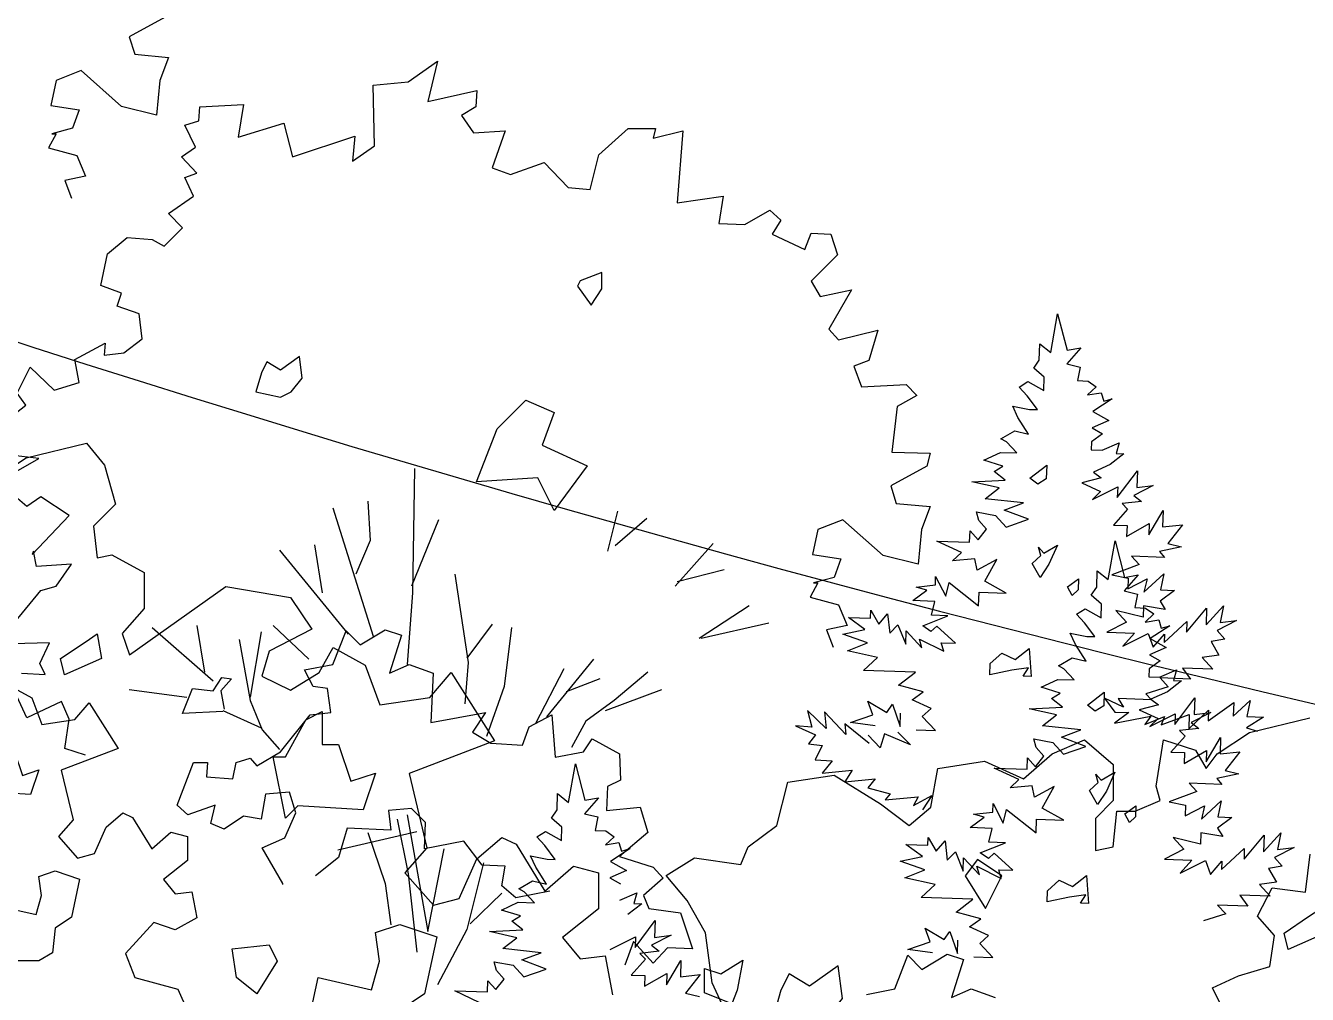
# Model space of a CAD drawing. Header units: inches. Extents: x -11 to 128, y 7 to 56.
# Drawn here: x 31.719 to 32.276, y 22.973 to 23.394 of the extents above; entities that cross this region are included whole.
import ezdxf

# ---------------------------------------------------------------- set-up
doc = ezdxf.new("R2010")
doc.units = ezdxf.units.IN
doc.header["$MEASUREMENT"] = 0
doc.layers.add('CAY', color=94, linetype='Continuous')
doc.layers.add('CAY-3', color=61, linetype='Continuous')
picture_1 = doc.add_image_def('image1.jpg', size_in_pixel=(1680, 1093))

# ---------------------------------------------------------------- blocks, each defined once
blk = doc.blocks.new('A$C76451831')
at = {"layer": 'CAY'}
for p, q in [((2471.8, 2031.9), (2478.5, 2069.3)), ((2478.5, 2069.3), (2487.7, 2034.1)), ((2460.6, 2024.6), (2461.2, 2040.4)), ((2461.2, 2040.4), (2471.8, 2031.9)), ((2500.9, 2036.3), (2487.3, 2020.9)), ((2487.7, 2034.1), (2500.9, 2036.3)), ((2455.4, 2016.6), (2460.6, 2024.6)), ((2465.5, 2008.1), (2455.4, 2016.6)), ((2487.3, 2020.9), (2500.3, 2017.8)), ((2500.3, 2017.8), (2497.6, 2004.7)), ((2441.2, 1998.5), (2449.5, 2003.7)), ((2449, 1990.1), (2441.2, 1998.5)), ((2449.5, 2003.7), (2465, 1995)), ((2465, 1995), (2465.5, 2008.1)), ((2497.6, 2004.7), (2508, 2004.3)), ((2515.9, 1998.6), (2507.5, 1990.8)), ((2508, 2004.3), (2515.9, 1998.6)), ((2459, 1976.6), (2449, 1990.1)), ((2507.5, 1990.8), (2520.7, 1993)), ((2531.4, 1987.2), (2512.4, 1974.7)), ((2520.7, 1993), (2523.1, 1984.8)), ((2523.1, 1984.8), (2531.4, 1987.2)), ((2435.1, 1980.1), (2451.3, 1976.8)), ((2440.1, 1969.1), (2435.1, 1980.1)), ((2451.3, 1976.8), (2459, 1976.6)), ((2512.4, 1974.7), (2527.9, 1966)), ((2450.4, 1952.9), (2440.1, 1969.1)), ((2527.9, 1966), (2511.8, 1958.9)), ((2423.5, 1948.4), (2437, 1956)), ((2428.9, 1945.4), (2423.5, 1948.4)), ((2437, 1956), (2450.4, 1952.9)), ((2522, 1953.1), (2511.3, 1945.3)), ((2511.8, 1958.9), (2522, 1953.1)), ((1479.9, 1929.8), (1538.3, 1944)), ((1538.3, 1944), (1555.9, 1922.7)), ((2438.9, 1934.7), (2428.9, 1945.4)), ((2511.3, 1945.3), (2511.1, 1937.6)), ((2511.1, 1937.6), (2521.5, 1937.2)), ((2521.5, 1937.2), (2538.1, 1944.4)), ((2538.1, 1944.4), (2535, 1934)), ((1448.6, 1909.2), (1479.9, 1929.8)), ((2407, 1927.6), (2423.1, 1935.2)), ((2425.3, 1922), (2407, 1927.6)), ((2423.1, 1935.2), (2438.9, 1934.7)), ((2529.2, 1923.4), (2513.1, 1916.2)), ((2542.7, 1933.8), (2529.2, 1923.4)), ((2535, 1934), (2542.7, 1933.8)), ((1555.9, 1922.7), (1566.6, 1885)), ((2417, 1916.8), (2425.3, 1922)), ((2427.6, 1908.3), (2417, 1916.8)), ((2513.1, 1916.2), (2520.6, 1910.5)), ((2536.2, 1891.4), (2555.7, 1917.4)), ((2555.7, 1917.4), (2555.1, 1901.1)), ((2395.4, 1906.7), (2427.6, 1908.3)), ((2421.9, 1900.8), (2395.4, 1906.7)), ((2408.4, 1890.4), (2421.9, 1900.8)), ((2520.6, 1910.5), (2501.8, 1905.7)), ((2501.8, 1905.7), (2520.1, 1897.4)), ((2512.1, 1889.5), (2536.6, 1901.8)), ((2536.6, 1901.8), (2536.2, 1891.4)), ((2571.1, 1903.3), (2552.1, 1893.5)), ((2555.1, 1901.1), (2571.1, 1903.3)), ((2445.4, 1886.4), (2408.4, 1890.4)), ((2426.6, 1879.3), (2445.4, 1886.4)), ((2520.1, 1897.4), (2512.1, 1889.5)), ((2559.6, 1887.8), (2541, 1885.8)), ((2552.1, 1893.5), (2559.6, 1887.8)), ((1566.6, 1885), (1545.3, 1863.8)), ((2402.2, 1869.3), (2399.8, 1877.6)), ((2399.8, 1877.6), (2418.2, 1874.2)), ((2418.2, 1874.2), (2428.7, 1862.9)), ((2450.3, 1870.4), (2426.6, 1879.3)), ((2546.2, 1880.1), (2532.6, 1864.8)), ((2541, 1885.8), (2546.2, 1880.1)), ((2566.7, 1855.4), (2580.6, 1878.9)), ((2580.6, 1878.9), (2580.1, 1863.1)), ((1545.3, 1863.8), (1548.9, 1833.1)), ((2409.6, 1860.9), (2402.2, 1869.3)), ((2428.7, 1862.9), (2450.3, 1870.4)), ((2532.6, 1864.8), (2545.7, 1864.3)), ((2545.3, 1853.9), (2567, 1866.3)), ((2545.7, 1864.3), (2545.3, 1853.9)), ((2567, 1866.3), (2566.7, 1855.4)), ((2580.1, 1863.1), (2599.2, 1865.2)), ((2599.2, 1865.2), (2585, 1847.1)), ((2361.6, 1849.4), (2393.3, 1848.3)), ((2385.3, 1838.2), (2361.6, 1849.4)), ((2393.3, 1848.3), (2393.7, 1859.2)), ((2393.7, 1859.2), (2401.6, 1850.7)), ((2401.6, 1850.7), (2409.6, 1860.9)), ((2376.8, 1830.3), (2385.3, 1838.2)), ((2598.4, 1843.9), (2577, 1839.2)), ((2577, 1839.2), (2581.8, 1833.6)), ((2585, 1847.1), (2598.4, 1843.9)), ((1548.9, 1833.1), (1563, 1836)), ((1563, 1836), (1594.3, 1818.9)), ((2398.2, 1832.3), (2376.8, 1830.3)), ((2400.5, 1821.3), (2398.2, 1832.3)), ((2419.5, 1831.5), (2400.5, 1821.3)), ((2407.9, 1810.6), (2419.5, 1831.5)), ((2557.5, 1826.7), (2530.9, 1816.8)), ((2581.8, 1833.6), (2550.1, 1834.7)), ((2550.1, 1834.7), (2557.5, 1826.7)), ((1594.3, 1818.9), (1594.3, 1784.1)), ((2360.1, 1806.9), (2360.4, 1815)), ((2360.4, 1815), (2370.2, 1796.1)), ((2530.9, 1816.8), (2546.6, 1813.5)), ((2546.6, 1813.5), (2546.3, 1803.1)), ((2546.3, 1803.1), (2565.2, 1812.8)), ((2562, 1799.8), (2581.2, 1817.7)), ((2565.2, 1812.8), (2562, 1799.8)), ((2581.2, 1817.7), (2577.9, 1802)), ((1580.1, 1739.3), (1673.3, 1805.4)), ((1673.3, 1805.4), (1735.8, 1794.7)), ((2338.3, 1791.8), (2351.8, 1801.7)), ((2341.5, 1804.8), (2360.1, 1806.9)), ((2351.8, 1801.7), (2341.5, 1804.8)), ((2370.2, 1796.1), (2373.4, 1809.1)), ((2373.4, 1809.1), (2402, 1786.8)), ((2402, 1786.8), (2402.5, 1799.9)), ((2402.5, 1799.9), (2428.8, 1799)), ((2428.8, 1799), (2407.9, 1810.6)), ((2591.5, 1801.5), (2577.6, 1791.1)), ((2577.9, 1802), (2591.5, 1801.5)), ((1735.8, 1794.7), (1756.4, 1764.1)), ((2359.6, 1791), (2338.3, 1791.8)), ((2356.4, 1777.5), (2359.6, 1791)), ((2561.5, 1786.7), (2561.2, 1775.8)), ((2582.7, 1783.2), (2561.5, 1786.7)), ((2577.6, 1791.1), (2582.7, 1783.2)), ((2622.1, 1768.2), (2639, 1786.7)), ((2639, 1786.7), (2635.8, 1770.5)), ((1594.3, 1784.1), (1573, 1759.9)), ((2292, 1763.9), (2276.1, 1775.3)), ((2276.1, 1775.3), (2297.4, 1774.6)), ((2297.4, 1774.6), (2297.7, 1782.3)), ((2297.7, 1782.3), (2305.3, 1768.9)), ((2305.3, 1768.9), (2313.9, 1779)), ((2313.9, 1779), (2315.9, 1760.3)), ((2347.9, 1767.4), (2372.2, 1777)), ((2372.2, 1777), (2356.4, 1777.5)), ((2561.2, 1775.8), (2534.7, 1782.2)), ((2534.7, 1782.2), (2545.1, 1770.9)), ((2603.3, 1761.2), (2622.6, 1784.5)), ((2622.6, 1784.5), (2622.1, 1768.2)), ((1756.4, 1764.1), (1715.1, 1742.8)), ((2270.6, 1759.2), (2292, 1763.9)), ((2315.9, 1760.3), (2323.9, 1768.2)), ((2323.9, 1768.2), (2331.4, 1749.4)), ((2331.4, 1749.4), (2331.9, 1762.5)), ((2331.9, 1762.5), (2347.1, 1746.1)), ((2355.9, 1761.7), (2347.9, 1767.4)), ((2361.5, 1766.9), (2355.9, 1761.7)), ((2379.5, 1750.4), (2361.5, 1766.9)), ((2545.1, 1770.9), (2526.2, 1761.2)), ((2581.6, 1751.1), (2603.6, 1771.6)), ((2603.6, 1771.6), (2603.3, 1761.2)), ((2651.7, 1772.6), (2632.8, 1762.9)), ((2632.8, 1762.9), (2640.2, 1754.5)), ((2635.8, 1770.5), (2651.7, 1772.6)), ((1573, 1759.9), (1580.1, 1739.3)), ((2294.3, 1750.7), (2270.6, 1759.2)), ((2275, 1743.2), (2294.3, 1750.7)), ((2347.1, 1746.1), (2344.7, 1754.4)), ((2344.7, 1754.4), (2368.3, 1742.7)), ((2365.9, 1750.9), (2379.5, 1750.4)), ((2368.3, 1742.7), (2365.9, 1750.9)), ((2526.2, 1761.2), (2552.9, 1760.2)), ((2552.9, 1760.2), (2541.6, 1747.5)), ((2541.6, 1747.5), (2566, 1759.8)), ((2566, 1759.8), (2571, 1746.5)), ((2571, 1746.5), (2581.9, 1759.2)), ((2581.9, 1759.2), (2581.6, 1751.1)), ((2640.2, 1754.5), (2627, 1752.2)), ((2627, 1752.2), (2634.6, 1738.8)), ((1715.1, 1742.8), (1708.1, 1718.6)), ((1763.5, 1722.2), (1777.1, 1746.4)), ((1777.1, 1746.4), (1808.3, 1729.3)), ((2304.2, 1736.7), (2275, 1743.2)), ((2634.6, 1738.8), (2618.3, 1736.6)), ((1808.3, 1729.3), (1822.5, 1690.9)), ((2290.6, 1724.1), (2304.2, 1736.7)), ((2628.7, 1725.4), (2599.3, 1726.4)), ((2599.3, 1726.4), (2607.1, 1715.7)), ((2618.3, 1736.6), (2628.7, 1725.4)), ((1708.1, 1718.6), (1735.8, 1705.1)), ((1735.8, 1705.1), (1763.5, 1722.2)), ((1870.8, 1698), (1891.4, 1722.2)), ((1891.4, 1722.2), (1933.3, 1656.1)), ((2340.9, 1722.3), (2290.6, 1724.1)), ((2324.6, 1709.7), (2340.9, 1722.3)), ((2577.7, 1716.8), (2585.5, 1708.3)), ((2607.1, 1715.7), (2577.7, 1716.8)), ((2348.4, 1703.5), (2324.6, 1709.7)), ((2337.7, 1695.7), (2348.4, 1703.5)), ((2585.5, 1708.3), (2564, 1701.4)), ((2564, 1701.4), (2569.2, 1695.7)), ((1822.5, 1690.9), (1870.8, 1698)), ((2294.6, 1694.5), (2313.2, 1683.4)), ((2299.6, 1681.1), (2294.6, 1694.5)), ((2313.2, 1683.4), (2318.5, 1691.4)), ((2318.5, 1691.4), (2325.9, 1669.8)), ((2356, 1687.3), (2337.7, 1695.7)), ((2524, 1697.3), (2533.9, 1683.8)), ((2542.3, 1688.5), (2524, 1697.3)), ((2569.2, 1695.7), (2537.1, 1696.9)), ((2537.1, 1696.9), (2542.3, 1688.5)), ((2624.3, 1675.2), (2648.9, 1693)), ((2648.4, 1679.8), (2664.8, 1695.1)), ((2648.9, 1693), (2648.4, 1679.8)), ((2664.8, 1695.1), (2661.6, 1679.4)), ((2236.3, 1685.2), (2240.6, 1669.3)), ((2254.4, 1667.9), (2236.3, 1685.2)), ((2252.8, 1684.1), (2254.4, 1667.9)), ((2273.6, 1662), (2252.8, 1684.1)), ((2278, 1673.7), (2299.6, 1681.1)), ((2325.9, 1669.8), (2326.4, 1682.9)), ((2347.5, 1679.5), (2356, 1687.3)), ((2360.2, 1665.9), (2347.5, 1679.5)), ((2547.5, 1683.4), (2533.6, 1673)), ((2533.6, 1673), (2568.7, 1679.9)), ((2533.9, 1683.8), (2547.5, 1683.4)), ((2568.7, 1679.9), (2563, 1671.9)), ((2563, 1671.9), (2581.8, 1679.4)), ((2578.8, 1671.4), (2605.9, 1681.3)), ((2581.8, 1679.4), (2578.8, 1671.4)), ((2605.4, 1667.7), (2624.6, 1685.6)), ((2605.9, 1681.3), (2605.4, 1667.7)), ((2624.6, 1685.6), (2624.3, 1675.2)), ((2677.9, 1678.8), (2661.2, 1668.5)), ((2661.6, 1679.4), (2677.9, 1678.8)), ((2664.3, 1664.1), (2722.6, 1678.3)), ((2224.6, 1670.4), (2244.1, 1661.9)), ((2240.6, 1669.3), (2224.6, 1670.4)), ((2272.6, 1672.4), (2273.6, 1662)), ((2295.9, 1653.3), (2272.6, 1672.4)), ((2301.9, 1670.6), (2278, 1673.7)), ((2310.8, 1662.9), (2306.7, 1649.3)), ((2336, 1652.2), (2310.8, 1662.9)), ((2323.9, 1664.2), (2336, 1652.2)), ((2341.7, 1666.5), (2360.2, 1665.9)), ((2633, 1643.5), (2664.3, 1664.1)), ((2661.2, 1668.5), (2672, 1665.4)), ((1933.3, 1656.1), (1850.8, 1624.3)), ((2244.1, 1661.9), (2237.2, 1653)), ((2237.2, 1653), (2250.5, 1651.6)), ((2250.5, 1651.6), (2243.7, 1637.7)), ((2306.7, 1649.3), (2295.1, 1661.4)), ((2473.2, 1643.5), (2504.5, 1657)), ((2504.5, 1657), (2532.2, 1632.9)), ((2574, 1612.2), (2581.1, 1657)), ((2581.1, 1657), (2611.8, 1647)), ((2445.5, 1619.3), (2473.2, 1643.5)), ((2611.8, 1647), (2622.4, 1629.3)), ((2622.4, 1629.3), (2633, 1643.5)), ((2243.7, 1637.7), (2260.2, 1636.6)), ((2260.2, 1636.6), (2250.4, 1624.7)), ((2250.4, 1624.7), (2279.7, 1627.6)), ((2279.7, 1627.6), (2272.6, 1616.4)), ((2355.9, 1591.6), (2362.4, 1629.3)), ((2362.4, 1629.3), (2407.8, 1636.4)), ((2407.8, 1636.4), (2445.5, 1619.3)), ((2532.2, 1632.9), (2532.2, 1598.1)), ((1850.8, 1624.3), (1867.9, 1552.3)), ((2206.7, 1573.9), (2217.3, 1615.8)), ((2217.3, 1615.8), (2262.1, 1622.8)), ((2262.1, 1622.8), (2306.9, 1595.1)), ((2272.6, 1616.4), (2301.9, 1619.3)), ((2301.9, 1619.3), (2294.6, 1610.4)), ((2294.6, 1610.4), (2316.5, 1604.8)), ((2316.5, 1604.8), (2311.6, 1598.8)), ((2311.6, 1598.8), (2343.6, 1601.9)), ((2339, 1593.3), (2356.7, 1603.2)), ((2343.6, 1601.9), (2339, 1593.3)), ((2356.7, 1603.2), (2347.6, 1589.1)), ((2577.6, 1598.1), (2574, 1612.2)), ((2306.9, 1595.1), (2334.7, 1573.9)), ((2334.7, 1573.9), (2355.9, 1591.6)), ((2532.2, 1598.1), (2515.1, 1580.9)), ((2553.4, 1588), (2577.6, 1598.1)), ((2515.1, 1580.9), (2515.1, 1549.7)), ((2532.2, 1553.2), (2535.7, 1588)), ((2535.7, 1588), (2553.4, 1588)), ((2179, 1553.2), (2206.7, 1573.9)), ((1867.9, 1552.3), (1846.6, 1528.1)), ((1916.2, 1541.7), (1940.4, 1562.3)), ((1940.4, 1562.3), (1954.5, 1555.8)), ((1954.5, 1555.8), (1982.2, 1510.4)), ((2171.9, 1536.1), (2179, 1553.2)), ((2515.1, 1549.7), (2532.2, 1553.2)), ((1899.1, 1503.3), (1916.2, 1541.7)), ((2099.4, 1525.5), (2127.1, 1542.6)), ((2127.1, 1542.6), (2171.9, 1536.1)), ((1846.6, 1528.1), (1874.3, 1496.9)), ((1982.2, 1510.4), (2010, 1534.6)), ((2010, 1534.6), (2034.1, 1528.1)), ((2034.1, 1528.1), (2034.1, 1493.3)), ((2120, 1501.3), (2099.4, 1525.5)), ((1874.3, 1496.9), (1899.1, 1503.3)), ((2137.7, 1470.1), (2120, 1501.3)), ((2034.1, 1493.3), (1999.3, 1465.6)), ((1999.3, 1465.6), (2016.4, 1445)), ((2144.2, 1421.7), (2137.7, 1470.1)), ((2016.4, 1445), (2040.6, 1447.9)), ((2040.6, 1447.9), (2047.7, 1410.1)), ((2161.9, 1383.3), (2144.2, 1421.7)), ((5943, 1269.4), (5949.7, 1306.8)), ((5949.7, 1306.8), (5958.9, 1271.5)), ((5931.9, 1262.1), (5932.4, 1277.9)), ((5932.4, 1277.9), (5943, 1269.4)), ((5972.1, 1273.8), (5958.5, 1258.4)), ((5958.9, 1271.5), (5972.1, 1273.8)), ((5926.6, 1254.1), (5931.9, 1262.1)), ((5936.7, 1245.6), (5926.6, 1254.1)), ((5958.5, 1258.4), (5971.5, 1255.2)), ((5971.5, 1255.2), (5968.8, 1242.2)), ((5912.4, 1236), (5920.7, 1241.1)), ((5920.7, 1241.1), (5936.3, 1232.4)), ((5936.3, 1232.4), (5936.7, 1245.6)), ((5968.8, 1242.2), (5979.2, 1241.8)), ((5979.2, 1241.8), (5987.1, 1236.1)), ((5920.2, 1227.6), (5912.4, 1236)), ((5987.1, 1236.1), (5978.7, 1228.2)), ((5978.7, 1228.2), (5991.9, 1230.5)), ((5991.9, 1230.5), (5994.4, 1222.3)), ((5192.6, 1187), (5205.3, 1219.7)), ((5205.3, 1219.7), (5219, 1206)), ((5219, 1206), (5243.2, 1220.8)), ((5243.2, 1220.8), (5259.1, 1215.5)), ((5906.3, 1217.6), (5922.5, 1214.3)), ((5911.3, 1206.6), (5906.3, 1217.6)), ((5930.2, 1214.1), (5920.2, 1227.6)), ((6002.6, 1224.7), (5983.6, 1212.2)), ((5994.4, 1222.3), (6002.6, 1224.7)), ((5259.1, 1215.5), (5247.5, 1178.6)), ((5921.6, 1190.3), (5911.3, 1206.6)), ((5922.5, 1214.3), (5930.2, 1214.1)), ((5999.1, 1203.5), (5983, 1196.4)), ((5983.6, 1212.2), (5999.1, 1203.5)), ((5894.8, 1185.8), (5908.2, 1193.5)), ((5908.2, 1193.5), (5921.6, 1190.3)), ((5983, 1196.4), (5993.3, 1190.6)), ((5165.2, 1181.8), (5192.6, 1187)), ((5173.6, 1165.9), (5165.2, 1181.8)), ((5247.5, 1178.6), (5266.4, 1187)), ((5266.4, 1187), (5289.7, 1178.6)), ((5900.1, 1182.9), (5894.8, 1185.8)), ((5910.1, 1172.2), (5900.1, 1182.9)), ((5982.6, 1182.8), (5982.3, 1175.1)), ((5993.3, 1190.6), (5982.6, 1182.8)), ((5992.7, 1174.7), (6009.3, 1181.8)), ((6009.3, 1181.8), (6006.2, 1171.5)), ((5289.7, 1178.6), (5287.5, 1131.1)), ((5878.2, 1165.1), (5894.3, 1172.7)), ((5894.3, 1172.7), (5910.1, 1172.2)), ((5982.3, 1175.1), (5992.7, 1174.7)), ((6013.9, 1171.3), (6000.4, 1160.8)), ((6006.2, 1171.5), (6013.9, 1171.3)), ((4880.4, 1166.1), (4901.2, 1154.7)), ((4901.2, 1154.7), (4910.7, 1129.1)), ((5187.3, 1163.8), (5173.6, 1165.9)), ((5190.5, 1140.6), (5187.3, 1163.8)), ((5896.6, 1159.5), (5878.2, 1165.1)), ((5888.2, 1154.3), (5896.6, 1159.5)), ((5898.8, 1145.8), (5888.2, 1154.3)), ((6000.4, 1160.8), (5984.3, 1153.7)), ((6007.4, 1128.9), (6026.9, 1154.9)), ((6026.9, 1154.9), (6026.3, 1138.6)), ((4942.9, 1133.8), (4956.7, 1149.9)), ((4956.7, 1149.9), (4984.6, 1105.9)), ((5866.6, 1144.2), (5898.8, 1145.8)), ((5893.1, 1138.3), (5866.6, 1144.2)), ((5991.8, 1148), (5973, 1143.2)), ((5973, 1143.2), (5991.3, 1134.9)), ((5984.3, 1153.7), (5991.8, 1148)), ((4910.7, 1129.1), (4942.9, 1133.8)), ((5142, 1102.7), (5170.5, 1138.5)), ((5170.5, 1138.5), (5190.5, 1140.6)), ((5287.5, 1131.1), (5340.3, 1140.6)), ((5340.3, 1140.6), (5327.6, 1121.6)), ((5382.5, 1126.9), (5404.6, 1138.5)), ((5404.6, 1138.5), (5407.8, 1097.4)), ((5879.6, 1127.9), (5893.1, 1138.3)), ((5983.3, 1127), (6007.8, 1139.3)), ((5991.3, 1134.9), (5983.3, 1127)), ((6007.8, 1139.3), (6007.4, 1128.9)), ((6042.3, 1140.8), (6023.3, 1131)), ((6023.3, 1131), (6030.9, 1125.3)), ((6026.3, 1138.6), (6042.3, 1140.8)), ((5327.6, 1121.6), (5345.5, 1111.1)), ((5376.1, 1109), (5382.5, 1126.9)), ((5916.6, 1123.9), (5879.6, 1127.9)), ((5897.8, 1116.8), (5916.6, 1123.9)), ((5921.5, 1107.8), (5897.8, 1116.8)), ((6017.4, 1117.6), (6003.8, 1102.2)), ((6030.9, 1125.3), (6012.2, 1123.3)), ((6012.2, 1123.3), (6017.4, 1117.6)), ((4984.6, 1105.9), (4929.6, 1084.7)), ((5345.5, 1111.1), (5376.1, 1109)), ((5435.2, 1102.7), (5443.6, 1115.3)), ((5443.6, 1115.3), (5470, 1100.6)), ((5871, 1115), (5889.4, 1111.7)), ((5873.4, 1106.8), (5871, 1115)), ((5880.8, 1098.4), (5873.4, 1106.8)), ((5889.4, 1111.7), (5899.9, 1100.4)), ((5899.9, 1100.4), (5921.5, 1107.8)), ((6037.9, 1092.9), (6051.8, 1116.4)), ((6051.8, 1116.4), (6051.3, 1100.6)), ((5057.6, 1092.1), (5071.3, 1092.1)), ((5071.3, 1092.1), (5070.3, 1078.4)), ((5095.6, 1076.3), (5098.8, 1092.1)), ((5098.8, 1092.1), (5112.5, 1096.3)), ((5112.5, 1096.3), (5118.8, 1089)), ((5118.8, 1089), (5142, 1102.7)), ((5407.8, 1097.4), (5435.2, 1102.7)), ((5470, 1100.6), (5471.1, 1075.2)), ((5864.5, 1085.8), (5864.9, 1096.7)), ((5864.9, 1096.7), (5872.8, 1088.2)), ((5872.8, 1088.2), (5880.8, 1098.4)), ((6003.8, 1102.2), (6016.9, 1101.8)), ((6016.5, 1091.4), (6038.3, 1103.8)), ((6016.9, 1101.8), (6016.5, 1091.4)), ((6038.3, 1103.8), (6037.9, 1092.9)), ((6051.3, 1100.6), (6070.4, 1102.6)), ((6070.4, 1102.6), (6056.2, 1084.5)), ((4929.6, 1084.7), (4941, 1036.7)), ((5420.6, 1053.6), (5427.3, 1091)), ((5427.3, 1091), (5436.5, 1055.8)), ((5856.5, 1075.7), (5832.8, 1086.9)), ((5832.8, 1086.9), (5864.5, 1085.8)), ((6069.6, 1081.4), (6048.2, 1076.7)), ((6056.2, 1084.5), (6069.6, 1081.4)), ((5070.3, 1078.4), (5095.6, 1076.3)), ((5458.4, 1068.9), (5457.3, 1045.7)), ((5471.1, 1075.2), (5458.4, 1068.9)), ((5848, 1067.8), (5856.5, 1075.7)), ((5869.4, 1069.8), (5848, 1067.8)), ((5871.7, 1058.8), (5869.4, 1069.8)), ((5890.7, 1069), (5871.7, 1058.8)), ((5879.1, 1048.1), (5890.7, 1069)), ((6053, 1071.1), (6021.3, 1072.2)), ((6021.3, 1072.2), (6028.7, 1064.2)), ((6048.2, 1076.7), (6053, 1071.1)), ((5409.5, 1046.3), (5410, 1062.2)), ((5410, 1062.2), (5420.6, 1053.6)), ((5449.8, 1058.1), (5436.1, 1042.7)), ((5436.5, 1055.8), (5449.8, 1058.1)), ((6028.7, 1064.2), (6002.1, 1054.3)), ((6033.2, 1037.3), (6052.4, 1055.2)), ((6052.4, 1055.2), (6049.1, 1039.5)), ((4973.2, 1029.6), (4989.3, 1043.4)), ((4989.3, 1043.4), (4998.7, 1039.1)), ((5268.6, 1047.8), (5246.4, 1045.7)), ((5246.4, 1045.7), (5248.5, 1026.7)), ((5282.3, 1034.1), (5268.6, 1047.8)), ((5404.2, 1038.3), (5409.5, 1046.3)), ((5436.1, 1042.7), (5449.1, 1039.5)), ((5457.3, 1045.7), (5490, 1048.9)), ((5490, 1048.9), (5497.4, 1024.6)), ((5812.7, 1042.3), (5831.4, 1044.3)), ((5823, 1039.2), (5812.7, 1042.3)), ((5831.4, 1044.3), (5831.6, 1052.5)), ((5831.6, 1052.5), (5841.4, 1033.6)), ((5841.4, 1033.6), (5844.6, 1046.6)), ((5844.6, 1046.6), (5873.3, 1024.3)), ((5900, 1036.5), (5879.1, 1048.1)), ((6002.1, 1054.3), (6017.8, 1051)), ((6017.8, 1051), (6017.5, 1040.6)), ((6017.5, 1040.6), (6036.4, 1050.3)), ((6036.4, 1050.3), (6033.2, 1037.3)), ((4941, 1036.7), (4926.8, 1020.6)), ((4998.7, 1039.1), (5017.2, 1008.8)), ((5281.2, 1008.8), (5282.3, 1034.1)), ((5414.3, 1029.8), (5404.2, 1038.3)), ((5413.9, 1016.7), (5414.3, 1029.8)), ((5449.1, 1039.5), (5446.4, 1026.4)), ((5809.5, 1029.2), (5823, 1039.2)), ((5873.3, 1024.3), (5873.7, 1037.4)), ((5873.7, 1037.4), (5900, 1036.5)), ((6062.7, 1039), (6048.8, 1028.6)), ((6049.1, 1039.5), (6062.7, 1039)), ((4926.8, 1020.6), (4945.3, 999.7)), ((4961.8, 1004.1), (4973.2, 1029.6)), ((5017.2, 1008.8), (5035.7, 1024.9)), ((5035.7, 1024.9), (5051.8, 1020.6)), ((5051.8, 1020.6), (5051.8, 997.4)), ((5273.8, 1025), (5197.2, 1007.3)), ((5206.3, 1028.8), (5197.9, 1000.4)), ((5248.5, 1026.7), (5206.3, 1028.8)), ((5390, 1020.2), (5398.3, 1025.4)), ((5397.8, 1011.8), (5390, 1020.2)), ((5398.3, 1025.4), (5413.9, 1016.7)), ((5446.4, 1026.4), (5456.8, 1026.1)), ((5464.8, 1020.4), (5456.3, 1012.5)), ((5456.8, 1026.1), (5464.8, 1020.4)), ((5497.4, 1024.6), (5470, 1001.4)), ((5768.6, 1012.1), (5768.9, 1019.8)), ((5768.9, 1019.8), (5776.6, 1006.4)), ((5830.8, 1028.5), (5809.5, 1029.2)), ((5827.6, 1015), (5830.8, 1028.5)), ((6005.9, 1019.7), (6016.3, 1008.4)), ((6032.4, 1013.3), (6005.9, 1019.7)), ((6032.8, 1024.2), (6032.4, 1013.3)), ((6053.9, 1020.7), (6032.8, 1024.2)), ((6048.8, 1028.6), (6053.9, 1020.7)), ((6074.5, 998.7), (6093.9, 1022)), ((6093.3, 1005.7), (6110.2, 1024.2)), ((6093.9, 1022), (6093.3, 1005.7)), ((6110.2, 1024.2), (6107, 1008)), ((5319.2, 1016.2), (5281.2, 1008.8)), ((5337.1, 993), (5319.2, 1016.2)), ((5407.8, 998.3), (5397.8, 1011.8)), ((5456.3, 1012.5), (5469.5, 1014.7)), ((5480.2, 1008.9), (5461.2, 996.5)), ((5469.5, 1014.7), (5472, 1006.5)), ((5472, 1006.5), (5480.2, 1008.9)), ((5747.3, 1012.8), (5768.6, 1012.1)), ((5763.2, 1001.4), (5747.3, 1012.8)), ((5776.6, 1006.4), (5785.1, 1016.5)), ((5785.1, 1016.5), (5787.1, 997.8)), ((5787.1, 997.8), (5795.1, 1005.7)), ((5795.1, 1005.7), (5802.6, 986.9)), ((5819.1, 1004.9), (5843.5, 1014.5)), ((5843.5, 1014.5), (5827.6, 1015)), ((6016.3, 1008.4), (5997.4, 998.7)), ((6052.8, 988.6), (6074.8, 1009.1)), ((6074.8, 1009.1), (6074.5, 998.7)), ((6122.9, 1010.1), (6104, 1000.4)), ((6107, 1008), (6122.9, 1010.1)), ((4945.3, 999.7), (4961.8, 1004.1)), ((5051.8, 997.4), (5028.6, 978.9)), ((5197.9, 1000.4), (5175.7, 982.4)), ((5359.3, 991.9), (5337.1, 993)), ((5389, 990.8), (5383.9, 1001.9)), ((5383.9, 1001.9), (5400.1, 998.6)), ((5400.1, 998.6), (5407.8, 998.3)), ((5461.2, 996.5), (5476.8, 987.8)), ((5470, 1001.4), (5502.7, 990.9)), ((5741.8, 996.7), (5763.2, 1001.4)), ((5765.5, 988.2), (5741.8, 996.7)), ((5802.6, 986.9), (5803.1, 1000)), ((5803.1, 1000), (5818.4, 983.6)), ((5827.1, 999.2), (5819.1, 1004.9)), ((5832.7, 1004.4), (5827.1, 999.2)), ((5850.7, 987.9), (5832.7, 1004.4)), ((5997.4, 998.7), (6024.1, 997.7)), ((6024.1, 997.7), (6012.8, 985)), ((6012.8, 985), (6037.3, 997.3)), ((6037.3, 997.3), (6042.2, 983.9)), ((6042.2, 983.9), (6053.1, 996.7)), ((6053.1, 996.7), (6052.8, 988.6)), ((6104, 1000.4), (6111.4, 992)), ((5356.1, 972.9), (5359.3, 991.9)), ((5399.3, 974.6), (5389, 990.8)), ((5476.8, 987.8), (5460.6, 980.6)), ((5460.6, 980.6), (5470.9, 974.8)), ((5512.2, 980.3), (5493.2, 963.4)), ((5502.7, 990.9), (5512.2, 980.3)), ((5746.2, 980.7), (5765.5, 988.2)), ((5775.4, 974.2), (5746.2, 980.7)), ((5818.4, 983.6), (5815.9, 991.8)), ((5815.9, 991.8), (5839.5, 980.1)), ((5839.5, 980.1), (5837.1, 988.4)), ((5837.1, 988.4), (5850.7, 987.9)), ((6111.4, 992), (6098.2, 989.7)), ((6098.2, 989.7), (6105.9, 976.3)), ((5028.6, 978.9), (5040, 965.1)), ((5369.8, 961.3), (5356.1, 972.9)), ((5372.4, 970.1), (5385.8, 977.8)), ((5377.7, 967.2), (5372.4, 970.1)), ((5385.8, 977.8), (5399.3, 974.6)), ((5761.9, 961.5), (5775.4, 974.2)), ((6105.9, 976.3), (6089.5, 974.1)), ((6089.5, 974.1), (6099.9, 962.9)), ((5040, 965.1), (5056.1, 967.1)), ((5056.1, 967.1), (5060.8, 941.9)), ((5355.8, 949.4), (5371.9, 957)), ((5402.5, 967.7), (5369.8, 961.3)), ((5371.9, 957), (5387.7, 956.4)), ((5387.7, 956.4), (5377.7, 967.2)), ((5470.3, 959), (5486.9, 966.1)), ((5491.5, 955.5), (5478, 945.1)), ((5486.9, 966.1), (5483.8, 955.8)), ((5483.8, 955.8), (5491.5, 955.5)), ((5493.2, 963.4), (5498.5, 950.8)), ((5812.1, 959.8), (5761.9, 961.5)), ((5795.8, 947.2), (5812.1, 959.8)), ((6070.5, 963.9), (6078.3, 953.2)), ((6099.9, 962.9), (6070.5, 963.9)), ((5374.2, 943.7), (5355.8, 949.4)), ((5365.8, 938.6), (5374.2, 943.7)), ((5498.5, 950.8), (5529.1, 946.6)), ((5529.1, 946.6), (5540.7, 911.8)), ((5819.6, 940.9), (5795.8, 947.2)), ((6056.8, 945.8), (6035.2, 938.9)), ((6078.3, 953.2), (6048.9, 954.2)), ((6048.9, 954.2), (6056.8, 945.8)), ((5019.2, 937.2), (4991.7, 907.3)), ((5040, 930.1), (5019.2, 937.2)), ((5060.8, 941.9), (5040, 930.1)), ((5376.4, 930.1), (5365.8, 938.6)), ((5485, 913.1), (5504.5, 939.2)), ((5504.5, 939.2), (5503.9, 922.9)), ((5770.8, 918.6), (5765.8, 931.9)), ((5765.8, 931.9), (5784.4, 920.9)), ((5808.9, 933.2), (5819.6, 940.9)), ((5827.2, 924.8), (5808.9, 933.2)), ((5344.2, 928.5), (5376.4, 930.1)), ((5370.7, 922.5), (5344.2, 928.5)), ((5357.2, 912.1), (5370.7, 922.5)), ((5460.9, 911.2), (5485.4, 923.5)), ((5483.7, 919.1), (5475.3, 895.9)), ((5502.7, 898.1), (5483.7, 919.1)), ((5485.4, 923.5), (5485, 913.1)), ((5519.9, 925), (5501, 915.3)), ((5503.9, 922.9), (5519.9, 925)), ((5749.2, 911.2), (5770.8, 918.6)), ((5784.4, 920.9), (5789.7, 928.8)), ((5789.7, 928.8), (5797.1, 907.3)), ((5797.1, 907.3), (5797.6, 920.4)), ((5818.7, 916.9), (5827.2, 924.8)), ((4991.7, 907.3), (5000.7, 884.1)), ((5394.2, 908.1), (5357.2, 912.1)), ((5375.4, 901.1), (5394.2, 908.1)), ((5508.5, 909.6), (5489.8, 907.5)), ((5489.8, 907.5), (5495.1, 901.9)), ((5501, 915.3), (5508.5, 909.6)), ((5516.4, 912.8), (5502.7, 898.1)), ((5540.7, 911.8), (5516.4, 912.8)), ((5773.1, 908.1), (5749.2, 911.2)), ((5831.4, 903.4), (5818.7, 916.9)), ((5351, 891), (5348.6, 899.3)), ((5348.6, 899.3), (5367.1, 895.9)), ((5367.1, 895.9), (5377.5, 884.7)), ((5399.1, 892.1), (5375.4, 901.1)), ((5495.1, 901.9), (5481.4, 886.5)), ((5515.5, 877.1), (5529.5, 900.7)), ((5529.5, 900.7), (5528.9, 884.8)), ((5812.9, 904), (5831.4, 903.4)), ((5000.7, 884.1), (5042.4, 872.7)), ((5342.1, 870.1), (5342.5, 880.9)), ((5342.5, 880.9), (5350.4, 872.5)), ((5350.4, 872.5), (5358.4, 882.6)), ((5358.4, 882.6), (5351, 891)), ((5377.5, 884.7), (5399.1, 892.1)), ((5481.4, 886.5), (5494.5, 886)), ((5494.1, 875.6), (5515.9, 888)), ((5494.5, 886), (5494.1, 875.6)), ((5515.9, 888), (5515.5, 877.1)), ((5528.9, 884.8), (5548, 886.9)), ((5548, 886.9), (5533.8, 868.8)), ((5042.4, 872.7), (5051.8, 851.9)), ((5310.5, 871.2), (5342.1, 870.1)), ((5334.1, 859.9), (5310.5, 871.2)), ((5533.8, 868.8), (5547.3, 865.6))]:
    blk.add_line(p, q, dxfattribs=at)
for points in [[(5030.2, 1813.8), (4995.4, 1794.8), (5000.7, 1777.9), (5033.4, 1774.7), (5024.9, 1752.6), (5021.8, 1718.9), (4988, 1727.3), (4949, 1762.1), (4924.8, 1752.6), (4919.5, 1728.3), (4946.9, 1724.1), (4940.6, 1706.2), (4920.5, 1700.9), (4924.8, 1700.9), (4917.4, 1687.2), (4944.8, 1679.8), (4953.2, 1659.8), (4933.2, 1655.6), (4939.5, 1638.7)], [(2492.6, 1796.8), (2487.9, 1805.1), (2498.6, 1812.9), (2498.2, 1802), (2492.6, 1796.8)], [(4953.2, 1099.5), (4933.2, 1105.8), (4937.4, 1134.3), (4930, 1151.2), (4896.3, 1135.4), (4884.7, 1160.7)], [(4891, 1178.6), (4914.2, 1177.5), (4908.9, 1188.1), (4918.4, 1208.1), (4882.5, 1207.1)], [(4884.7, 1228.2), (4910, 1258.8), (4924.7, 1263), (4939.5, 1284.1), (4905.7, 1282), (4902.6, 1296.7), (4901.5, 1293.6), (4937.4, 1331.5), (4910, 1349.5), (4896.3, 1340), (4880.4, 1353.7)], [(4883.6, 1372.7), (4907.9, 1386.4), (4863.6, 1391.6)], [(4867.8, 1417), (4895.2, 1438.1), (4886.8, 1449.7), (4899.4, 1475), (4922.6, 1452.8), (4946.9, 1460.2), (4942.7, 1482.3), (4972.2, 1498.2), (4971.1, 1486.6), (4990.1, 1488.7), (5008, 1502.4), (5004.9, 1526.6), (4983.8, 1534), (4988, 1546.7), (4968, 1554.1), (4974.3, 1584.7), (4993.3, 1600.5), (5017.5, 1598.4), (5029.1, 1592), (5047.1, 1610), (5033.4, 1623.7), (5057.6, 1640.6), (5049.2, 1658.5), (5060.8, 1662.7), (5046, 1678.5), (5059.7, 1688), (5049.2, 1709.1), (5062.9, 1713.3), (5063.9, 1727), (5106.1, 1729.1), (5100.9, 1697.5), (5145.2, 1711.2), (5153.6, 1678.5), (5213.7, 1698.6), (5211.6, 1674.3), (5232.7, 1689.1), (5231.6, 1748.1), (5265.4, 1751.3), (5293.9, 1771.3), (5284.4, 1732.3), (5331.8, 1742.9), (5330.8, 1727), (5317.1, 1718.6), (5328.7, 1701.7), (5359.3, 1703.8), (5346.6, 1668), (5364.5, 1661.6), (5397.2, 1673.2), (5420.4, 1649), (5441.5, 1646.9), (5450, 1680.6), (5478.4, 1705.9), (5504.8, 1705.9), (5502.7, 1696.5), (5531.2, 1703.8), (5525.9, 1634.2), (5570.2, 1640.6), (5566, 1614.2), (5591.3, 1613.1), (5615.5, 1626.8), (5626.1, 1617.3), (5617.7, 1603.6), (5649.3, 1588.9), (5655.6, 1604.7), (5674.6, 1603.6), (5680.9, 1583.6), (5655.6, 1558.3), (5664.1, 1543.5), (5694.7, 1549.8), (5672.5, 1511.9), (5682, 1501.3), (5720, 1510.8), (5711.5, 1481.3), (5696.8, 1476), (5704.1, 1456), (5747.4, 1458.1), (5757.9, 1447.5), (5738.9, 1437), (5733.7, 1392.7), (5770.6, 1391.6), (5767.4, 1379), (5732.6, 1360), (5737.9, 1343.1), (5770.6, 1340), (5762.2, 1317.8), (5759, 1284.1), (5725.2, 1292.5), (5686.2, 1327.3), (5662, 1317.8), (5656.7, 1293.6), (5684.1, 1289.3), (5677.8, 1271.4), (5657.7, 1266.1), (5662, 1266.1), (5654.6, 1252.4), (5682, 1245), (5690.4, 1225), (5670.4, 1220.8), (5676.7, 1203.9)], [(5271.7, 1376.9), (5269.6, 1256.6), (5264.3, 1187)], [(5226.4, 1345.2), (5228.5, 1307.3), (5214.8, 1274.6)], [(5192.6, 1338.9), (5231.6, 1214.5)], [(5467.9, 1335.7), (5458.4, 1296.7)], [(5496.4, 1328.4), (5465.8, 1302)], [(5294.9, 1327.3), (5268.6, 1263)], [(5174.7, 1303.1), (5182.1, 1256.6)], [(5560.7, 1304.1), (5523.8, 1263)], [(5140.9, 1297.8), (5207.4, 1216.6)], [(5571.3, 1278.8), (5525.9, 1267.2)], [(5310.7, 1274.6), (5323.4, 1189.1), (5320.2, 1149.1)], [(5595.5, 1244), (5547, 1212.3)], [(5017.5, 1222.9), (5076.6, 1171.2)], [(5060.8, 1225), (5068.2, 1179.7)], [(5123, 1218.7), (5112.5, 1155.4)], [(5134.6, 1225), (5169.4, 1192.3)], [(5346.6, 1226.1), (5322.3, 1193.4)], [(5365.6, 1222.9), (5358.2, 1165.9), (5341.3, 1117.4)], [(5614.5, 1227.1), (5549.1, 1212.3)], [(5101.9, 1211.3), (5112.5, 1152.2), (5124.1, 1123.8), (5140.9, 1104.8)], [(5444.7, 1192.3), (5399.3, 1136.4)], [(5416.2, 1182.8), (5388.8, 1130.1)], [(5497.4, 1179.7), (5464.7, 1152.2), (5437.3, 1132.2), (5423.6, 1106.9)], [(5086.1, 1141.7), (5047.1, 1139.6), (5056.6, 1163.8), (5076.6, 1161.7), (5085, 1174.4), (5094.5, 1173.3), (5084, 1161.7), (5087.2, 1143.8)], [(5451, 1173.3), (5418.3, 1160.7)], [(4995.4, 1162.8), (5051.3, 1155.4)], [(5456.3, 1142.7), (5511.1, 1162.8)], [(5086.1, 1142.7), (5123, 1125.9)], [(5144.1, 974), (5144.1, 975), (5124.1, 1009.8), (5146.2, 1019.3), (5156.8, 1043.6), (5150.4, 1063.6), (5127.2, 1061.5), (5123, 1037.3), (5106.1, 1040.4), (5087.2, 1027.8), (5074.5, 1033.1), (5078.7, 1051), (5052.3, 1041.5), (5041.8, 1051), (5057.6, 1092.1)], [(5963.8, 1034.3), (5959.1, 1042.6), (5969.8, 1050.4), (5969.4, 1039.5), (5963.8, 1034.3)], [(5254.8, 1037.3), (5265.4, 984.5), (5273.8, 908.6)], [(5264.3, 1041.5), (5284.4, 928.6), (5300.2, 1008.8)], [(5226.4, 1024.6), (5243.2, 975), (5248.5, 935)], [(5338.2, 995.1), (5322.3, 930.7), (5293.9, 877)], [(5356.1, 965.6), (5325.5, 936)]]:
    blk.add_lwpolyline(points, dxfattribs=at)
for points in [[(2451.7, 1910.2), (2468, 1922.8), (2467.5, 1909.6), (2459.2, 1904.5)], [(2453.8, 1827.6), (2462.2, 1835.5), (2459.8, 1843.3), (2465, 1837.6), (2478.4, 1845.3), (2470.1, 1827), (2461.5, 1814.2)], [(1537.1, 1751.5), (1548.9, 1759.4), (1552.9, 1735.6), (1517.3, 1719.8), (1513.3, 1735.6)], [(2452.7, 1718.4), (2445, 1718.7), (2450.2, 1726.6), (2434.3, 1724.5), (2412.8, 1719.8), (2413.2, 1730.7), (2424.4, 1740.7), (2437.4, 1734.8), (2450.9, 1745.2)], [(1750.8, 1676.2), (1766.7, 1684.2), (1766.7, 1652.5), (1782.5, 1652.5), (1794.4, 1616.8), (1818.1, 1624.8), (1806.3, 1589.1), (1742.9, 1593.1), (1731.1, 1581.2), (1719.2, 1640.6), (1731.1, 1640.6)], [(5431.9, 1558.7), (5429.3, 1553.4), (5442.5, 1535), (5453, 1550.8), (5453, 1566.7)], [(2424.5, 1525.4), (2400.8, 1541.2), (2388.9, 1525.4), (2408.7, 1493.7)], [(2721.4, 1485.8), (2733.3, 1493.7), (2737.3, 1469.9), (2701.6, 1454.1), (2697.7, 1469.9)], [(1754.8, 1391.1), (1762.7, 1426.7), (1814.2, 1414.8), (1822.1, 1442.6), (1818.1, 1470.3), (1841.9, 1478.2), (1877.5, 1466.3), (1865.7, 1410.9), (1841.9, 1395), (1837.9, 1359.4), (1818.1, 1347.5), (1766.7, 1347.5)], [(5162.8, 1464.3), (5160.2, 1485.4), (5141.7, 1472.2), (5128.5, 1480.1), (5123.3, 1469.6), (5118, 1451.1), (5141.7, 1445.8), (5152.3, 1451.1)], [(1683.5, 1426.7), (1679.6, 1454.5), (1715.2, 1458.4), (1723.1, 1442.6), (1703.3, 1410.9)], [(5351.5, 1415.3), (5379.2, 1443), (5406.9, 1431.1), (5395, 1399.4), (5438.6, 1379.6), (5406.9, 1336.1), (5391, 1367.8), (5331.7, 1363.8)], [(2270.1, 1406.6), (2266.2, 1438.3), (2238.4, 1418.5), (2218.7, 1430.3), (2210.7, 1414.5), (2202.8, 1386.8), (2238.4, 1378.9), (2254.3, 1386.8)], [(5922.9, 1147.7), (5939.2, 1160.3), (5938.7, 1147.1), (5930.4, 1142)], [(4862.9, 1119.3), (4873.5, 1124.6), (4873.5, 1103.5), (4884.1, 1103.5), (4892, 1079.7), (4907.8, 1085), (4899.9, 1061.2), (4857.7, 1063.9), (4849.7, 1055.9), (4841.8, 1095.6), (4849.7, 1095.6)], [(5925, 1065.1), (5933.4, 1073), (5931, 1080.8), (5936.2, 1075.1), (5949.6, 1082.8), (5941.3, 1064.5), (5932.7, 1051.7)], [(4865.6, 929.2), (4870.9, 953), (4905.2, 945.1), (4910.4, 963.5), (4907.8, 982), (4923.6, 987.3), (4947.4, 979.4), (4939.5, 942.4), (4923.6, 931.9), (4921, 908.1), (4907.8, 900.2), (4873.5, 900.2)], [(5923.9, 955.9), (5916.2, 956.2), (5921.4, 964.1), (5905.5, 962), (5884.1, 957.3), (5884.4, 968.1), (5895.7, 978.2), (5908.6, 972.3), (5922.1, 982.7)], [(5552.4, 869.2), (5552.4, 892.9), (5568.2, 887.7), (5589.3, 900.9), (5584, 871.8), (5578.8, 858.6)]]:
    blk.add_lwpolyline(points, close=True, dxfattribs=at)
at = {"layer": 'CAY-3'}
for points in [[(6138.7, 765.3), (6087.6, 751.5), (6062.4, 774.7), (6099.4, 814), (6092.3, 834.9), (6057.7, 846.3), (6043.9, 874.2), (6069.1, 885.6), (6099.4, 894.6), (6104.1, 924.9), (6087.6, 943.4), (6101.7, 970.9), (6134, 966.6), (6138.7, 1003.6)], [(5709, 867.8), (5736.5, 873), (5749.1, 905.7), (5762.8, 892), (5787.1, 906.8), (5802.9, 901.5), (5791.3, 864.6), (5810.3, 873), (5833.5, 864.6)]]:
    blk.add_lwpolyline(points, dxfattribs=at)

msp = doc.modelspace()

# ---------------------------------------------------------------- linework, layer by layer
msp.add_arc((33.915, 30.05035), 7.14061, 251.340801, 300.388716)

# ---------------------------------------------------------------- block references
at = {"layer": 'CAY', "xscale": 0.0004489089019145984, "yscale": 0.0004489089019145984, "zscale": 0.0004489089019145984}
for p in [(29.52183, 22.5838), (31.05513, 22.34016)]:
    msp.add_blockref('A$C76451831', p, dxfattribs=at)

# ---------------------------------------------------------------- pictures from other files: only their frames are drawn
image = msp.add_image(picture_1, insert=(12.49661, 7.37723), size_in_units=(74.4025, 48.40591))
image.dxf.flags = 6

doc.saveas('drawing.dxf')
